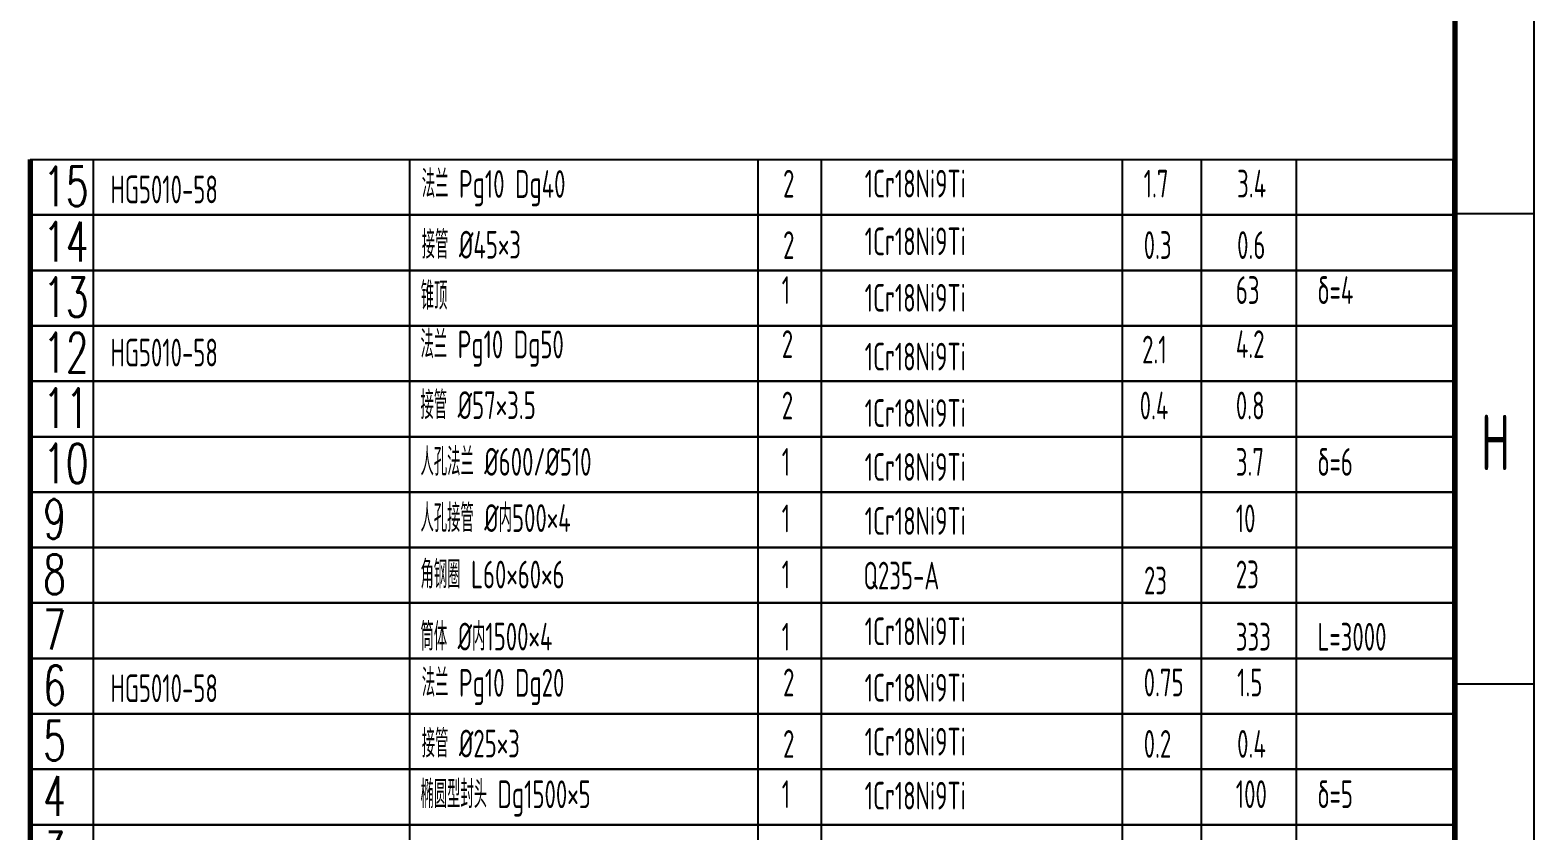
# Model space of a CAD drawing. Header units: millimetres. Extents: x -3150 to 3150, y -4455 to 4455.
# Drawn here: x 300 to 3150, y -2952 to -1435 of the extents above; entities that cross this region are included whole.
import ezdxf

# ---------------------------------------------------------------- set-up
doc = ezdxf.new("R2010")
doc.units = ezdxf.units.MM
doc.linetypes.add('EB_DASH', pattern=[6, 3, -3])
doc.linetypes.add('EB_DASHDOT', pattern=[39, 30, -3, 3, -3])
doc.layers.add('CAXA0', color=7, linetype='Continuous', lineweight=70)
doc.styles.add('UserTxtStyle1', font='isocp.shx', dxfattribs={"width": 0.667, "bigfont": 'gbcbig.shx'})
doc.styles.add('UserTxtStyle8', font='txt', dxfattribs={"width": 0.667, "bigfont": 'gbcbig.shx'})

# ---------------------------------------------------------------- blocks, each defined once
blk = doc.blocks.new('CAXBLOCK1', base_point=(3000, -4305))
at = {"layer": 'CAXA0', "color": 0, "linetype": 'Continuous', "lineweight": 25}
for p, q in [((3150, 4455), (3150, -4455)), ((3000, -1782), (3150, -1782)), ((3000, -2673), (3150, -2673))]:
    blk.add_line(p, q, dxfattribs=at)
at = {"layer": 'CAXA0', "color": 0, "linetype": 'Continuous', "lineweight": 70}
blk.add_line((3000, 4305), (3000, -4305), dxfattribs=at)
at = {"layer": 'CAXA0', "color": 0, "linetype": 'Continuous', "lineweight": 25, "insert": (3050, -2163.3), "char_height": 105, "attachment_point": 1, "style": 'UserTxtStyle1'}
blk.add_mtext('H', dxfattribs=at)
blk = doc.blocks.new('CAXBLOCK54')
at = {"layer": 'CAXA0', "color": 0, "linetype": 'Continuous', "lineweight": 25, "insert": (325, -2953.3), "char_height": 75, "attachment_point": 1, "style": 'UserTxtStyle8'}
blk.add_mtext('3', dxfattribs=at)
blk = doc.blocks.new('CAXBLOCK53', base_point=(3000, -3045))
at = {"layer": 'CAXA0', "color": 0, "linetype": 'Continuous', "lineweight": 70}
for p, q in [((300, -2940), (300, -3045)), ((3000, -3045), (3000, -2940))]:
    blk.add_line(p, q, dxfattribs=at)
at = {"layer": 'CAXA0', "color": 0, "linetype": 'Continuous', "lineweight": 25}
for p, q in [((300, -2940), (3000, -2940)), ((420, -3045), (420, -2940)), ((1020, -3045), (1020, -2940)), ((1680, -3045), (1680, -2940)), ((1800, -3045), (1800, -2940)), ((2370, -3045), (2370, -2940)), ((2520, -3045), (2520, -2940)), ((2700, -3045), (2700, -2940)), ((3000, -3045), (3000, -2940)), ((3000, -3045), (300, -3045))]:
    blk.add_line(p, q, dxfattribs=at)
at = {"layer": 'CAXA0', "linetype": 'EB_DASHDOT', "lineweight": 25}
blk.add_blockref('CAXBLOCK54', (0, 0), dxfattribs=at)
blk = doc.blocks.new('CAXBLOCK64')
at = {"layer": 'CAXA0', "color": 0, "linetype": 'Continuous', "lineweight": 25, "insert": (325, -2848.3), "char_height": 75, "attachment_point": 1, "style": 'UserTxtStyle8'}
blk.add_mtext('4', dxfattribs=at)
blk = doc.blocks.new('CAXBLOCK63', base_point=(3000, -2940))
at = {"layer": 'CAXA0', "color": 0, "linetype": 'Continuous', "lineweight": 70}
for p, q in [((300, -2835), (300, -2940)), ((3000, -2940), (3000, -2835))]:
    blk.add_line(p, q, dxfattribs=at)
at = {"layer": 'CAXA0', "color": 0, "linetype": 'Continuous', "lineweight": 25}
for p, q in [((300, -2835), (3000, -2835)), ((420, -2940), (420, -2835)), ((1020, -2940), (1020, -2835)), ((1680, -2940), (1680, -2835)), ((1800, -2940), (1800, -2835)), ((2370, -2940), (2370, -2835)), ((2520, -2940), (2520, -2835)), ((2700, -2940), (2700, -2835)), ((3000, -2940), (3000, -2835)), ((3000, -2940), (300, -2940))]:
    blk.add_line(p, q, dxfattribs=at)
at = {"layer": 'CAXA0', "linetype": 'EB_DASHDOT', "lineweight": 25}
blk.add_blockref('CAXBLOCK64', (0, 0), dxfattribs=at)
blk = doc.blocks.new('CAXBLOCK95')
at = {"layer": 'CAXA0', "color": 0, "linetype": 'Continuous', "lineweight": 25, "insert": (325, -2743.3), "char_height": 75, "attachment_point": 1, "style": 'UserTxtStyle8'}
blk.add_mtext('5', dxfattribs=at)
blk = doc.blocks.new('CAXBLOCK94', base_point=(3000, -2835))
at = {"layer": 'CAXA0', "color": 0, "linetype": 'Continuous', "lineweight": 70}
for p, q in [((300, -2730), (300, -2835)), ((3000, -2835), (3000, -2730))]:
    blk.add_line(p, q, dxfattribs=at)
at = {"layer": 'CAXA0', "color": 0, "linetype": 'Continuous', "lineweight": 25}
for p, q in [((300, -2730), (3000, -2730)), ((420, -2835), (420, -2730)), ((1020, -2835), (1020, -2730)), ((1680, -2835), (1680, -2730)), ((1800, -2835), (1800, -2730)), ((2370, -2835), (2370, -2730)), ((2520, -2835), (2520, -2730)), ((2700, -2835), (2700, -2730)), ((3000, -2835), (3000, -2730)), ((3000, -2835), (300, -2835))]:
    blk.add_line(p, q, dxfattribs=at)
at = {"layer": 'CAXA0', "linetype": 'EB_DASHDOT', "lineweight": 25}
blk.add_blockref('CAXBLOCK95', (0, 0), dxfattribs=at)
blk = doc.blocks.new('CAXBLOCK110')
at = {"layer": 'CAXA0', "color": 0, "linetype": 'Continuous', "lineweight": 25, "insert": (325, -2533.3), "char_height": 75, "attachment_point": 1, "style": 'UserTxtStyle8'}
blk.add_mtext('7', dxfattribs=at)
blk = doc.blocks.new('CAXBLOCK109', base_point=(3000, -2625))
at = {"layer": 'CAXA0', "color": 0, "linetype": 'Continuous', "lineweight": 70}
for p, q in [((300, -2520), (300, -2625)), ((3000, -2625), (3000, -2520))]:
    blk.add_line(p, q, dxfattribs=at)
at = {"layer": 'CAXA0', "color": 0, "linetype": 'Continuous', "lineweight": 25}
for p, q in [((300, -2520), (3000, -2520)), ((420, -2625), (420, -2520)), ((1020, -2625), (1020, -2520)), ((1680, -2625), (1680, -2520)), ((1800, -2625), (1800, -2520)), ((2370, -2625), (2370, -2520)), ((2520, -2625), (2520, -2520)), ((2700, -2625), (2700, -2520)), ((3000, -2625), (3000, -2520)), ((3000, -2625), (300, -2625))]:
    blk.add_line(p, q, dxfattribs=at)
at = {"layer": 'CAXA0', "linetype": 'EB_DASHDOT', "lineweight": 25}
blk.add_blockref('CAXBLOCK110', (0, 0), dxfattribs=at)
blk = doc.blocks.new('CAXBLOCK120')
at = {"layer": 'CAXA0', "color": 0, "linetype": 'Continuous', "lineweight": 25, "insert": (325, -2638.3), "char_height": 75, "attachment_point": 1, "style": 'UserTxtStyle8'}
blk.add_mtext('6', dxfattribs=at)
blk = doc.blocks.new('CAXBLOCK119', base_point=(3000, -2730))
at = {"layer": 'CAXA0', "color": 0, "linetype": 'Continuous', "lineweight": 70}
for p, q in [((300, -2625), (300, -2730)), ((3000, -2730), (3000, -2625))]:
    blk.add_line(p, q, dxfattribs=at)
at = {"layer": 'CAXA0', "color": 0, "linetype": 'Continuous', "lineweight": 25}
for p, q in [((300, -2625), (3000, -2625)), ((420, -2730), (420, -2625)), ((1020, -2730), (1020, -2625)), ((1680, -2730), (1680, -2625)), ((1800, -2730), (1800, -2625)), ((2370, -2730), (2370, -2625)), ((2520, -2730), (2520, -2625)), ((2700, -2730), (2700, -2625)), ((3000, -2730), (3000, -2625)), ((3000, -2730), (300, -2730))]:
    blk.add_line(p, q, dxfattribs=at)
at = {"layer": 'CAXA0', "linetype": 'EB_DASHDOT', "lineweight": 25}
blk.add_blockref('CAXBLOCK120', (0, 0), dxfattribs=at)
blk = doc.blocks.new('CAXBLOCK142')
at = {"layer": 'CAXA0', "color": 0, "linetype": 'Continuous', "lineweight": 25, "insert": (325, -2323.3), "char_height": 75, "attachment_point": 1, "style": 'UserTxtStyle8'}
blk.add_mtext('9', dxfattribs=at)
blk = doc.blocks.new('CAXBLOCK141', base_point=(3000, -2415))
at = {"layer": 'CAXA0', "color": 0, "linetype": 'Continuous', "lineweight": 70}
for p, q in [((300, -2310), (300, -2415)), ((3000, -2415), (3000, -2310))]:
    blk.add_line(p, q, dxfattribs=at)
at = {"layer": 'CAXA0', "color": 0, "linetype": 'Continuous', "lineweight": 25}
for p, q in [((300, -2310), (3000, -2310)), ((420, -2415), (420, -2310)), ((1020, -2415), (1020, -2310)), ((1680, -2415), (1680, -2310)), ((1800, -2415), (1800, -2310)), ((2370, -2415), (2370, -2310)), ((2520, -2415), (2520, -2310)), ((2700, -2415), (2700, -2310)), ((3000, -2415), (3000, -2310)), ((3000, -2415), (300, -2415))]:
    blk.add_line(p, q, dxfattribs=at)
at = {"layer": 'CAXA0', "linetype": 'EB_DASHDOT', "lineweight": 25}
blk.add_blockref('CAXBLOCK142', (0, 0), dxfattribs=at)
blk = doc.blocks.new('CAXBLOCK152')
at = {"layer": 'CAXA0', "color": 0, "linetype": 'Continuous', "lineweight": 25, "insert": (325, -2218.3), "char_height": 75, "attachment_point": 1, "style": 'UserTxtStyle8'}
blk.add_mtext('10', dxfattribs=at)
blk = doc.blocks.new('CAXBLOCK151', base_point=(3000, -2310))
at = {"layer": 'CAXA0', "color": 0, "linetype": 'Continuous', "lineweight": 70}
for p, q in [((300, -2205), (300, -2310)), ((3000, -2310), (3000, -2205))]:
    blk.add_line(p, q, dxfattribs=at)
at = {"layer": 'CAXA0', "color": 0, "linetype": 'Continuous', "lineweight": 25}
for p, q in [((300, -2205), (3000, -2205)), ((420, -2310), (420, -2205)), ((1020, -2310), (1020, -2205)), ((1680, -2310), (1680, -2205)), ((1800, -2310), (1800, -2205)), ((2370, -2310), (2370, -2205)), ((2520, -2310), (2520, -2205)), ((2700, -2310), (2700, -2205)), ((3000, -2310), (3000, -2205)), ((3000, -2310), (300, -2310))]:
    blk.add_line(p, q, dxfattribs=at)
at = {"layer": 'CAXA0', "linetype": 'EB_DASHDOT', "lineweight": 25}
blk.add_blockref('CAXBLOCK152', (0, 0), dxfattribs=at)
blk = doc.blocks.new('CAXBLOCK162')
at = {"layer": 'CAXA0', "color": 0, "linetype": 'Continuous', "lineweight": 25, "insert": (325, -2113.3), "char_height": 75, "attachment_point": 1, "style": 'UserTxtStyle8'}
blk.add_mtext('11', dxfattribs=at)
blk = doc.blocks.new('CAXBLOCK161', base_point=(3000, -2205))
at = {"layer": 'CAXA0', "color": 0, "linetype": 'Continuous', "lineweight": 70}
for p, q in [((300, -2100), (300, -2205)), ((3000, -2205), (3000, -2100))]:
    blk.add_line(p, q, dxfattribs=at)
at = {"layer": 'CAXA0', "color": 0, "linetype": 'Continuous', "lineweight": 25}
for p, q in [((300, -2100), (3000, -2100)), ((420, -2205), (420, -2100)), ((1020, -2205), (1020, -2100)), ((1680, -2205), (1680, -2100)), ((1800, -2205), (1800, -2100)), ((2370, -2205), (2370, -2100)), ((2520, -2205), (2520, -2100)), ((2700, -2205), (2700, -2100)), ((3000, -2205), (3000, -2100)), ((3000, -2205), (300, -2205))]:
    blk.add_line(p, q, dxfattribs=at)
at = {"layer": 'CAXA0', "linetype": 'EB_DASHDOT', "lineweight": 25}
blk.add_blockref('CAXBLOCK162', (0, 0), dxfattribs=at)
blk = doc.blocks.new('CAXBLOCK172')
at = {"layer": 'CAXA0', "color": 0, "linetype": 'Continuous', "lineweight": 25, "insert": (325, -2008.3), "char_height": 75, "attachment_point": 1, "style": 'UserTxtStyle8'}
blk.add_mtext('12', dxfattribs=at)
blk = doc.blocks.new('CAXBLOCK171', base_point=(3000, -2100))
at = {"layer": 'CAXA0', "color": 0, "linetype": 'Continuous', "lineweight": 70}
for p, q in [((300, -1995), (300, -2100)), ((3000, -2100), (3000, -1995))]:
    blk.add_line(p, q, dxfattribs=at)
at = {"layer": 'CAXA0', "color": 0, "linetype": 'Continuous', "lineweight": 25}
for p, q in [((300, -1995), (3000, -1995)), ((420, -2100), (420, -1995)), ((1020, -2100), (1020, -1995)), ((1680, -2100), (1680, -1995)), ((1800, -2100), (1800, -1995)), ((2370, -2100), (2370, -1995)), ((2520, -2100), (2520, -1995)), ((2700, -2100), (2700, -1995)), ((3000, -2100), (3000, -1995)), ((3000, -2100), (300, -2100))]:
    blk.add_line(p, q, dxfattribs=at)
at = {"layer": 'CAXA0', "linetype": 'EB_DASHDOT', "lineweight": 25}
blk.add_blockref('CAXBLOCK172', (0, 0), dxfattribs=at)
blk = doc.blocks.new('CAXBLOCK182')
at = {"layer": 'CAXA0', "color": 0, "linetype": 'Continuous', "lineweight": 25, "insert": (325, -1903.3), "char_height": 75, "attachment_point": 1, "style": 'UserTxtStyle8'}
blk.add_mtext('13', dxfattribs=at)
blk = doc.blocks.new('CAXBLOCK181', base_point=(3000, -1995))
at = {"layer": 'CAXA0', "color": 0, "linetype": 'Continuous', "lineweight": 70}
for p, q in [((300, -1890), (300, -1995)), ((3000, -1995), (3000, -1890))]:
    blk.add_line(p, q, dxfattribs=at)
at = {"layer": 'CAXA0', "color": 0, "linetype": 'Continuous', "lineweight": 25}
for p, q in [((300, -1890), (3000, -1890)), ((420, -1995), (420, -1890)), ((1020, -1995), (1020, -1890)), ((1680, -1995), (1680, -1890)), ((1800, -1995), (1800, -1890)), ((2370, -1995), (2370, -1890)), ((2520, -1995), (2520, -1890)), ((2700, -1995), (2700, -1890)), ((3000, -1995), (3000, -1890)), ((3000, -1995), (300, -1995))]:
    blk.add_line(p, q, dxfattribs=at)
at = {"layer": 'CAXA0', "linetype": 'EB_DASHDOT', "lineweight": 25}
blk.add_blockref('CAXBLOCK182', (0, 0), dxfattribs=at)
blk = doc.blocks.new('CAXBLOCK192')
at = {"layer": 'CAXA0', "color": 0, "linetype": 'Continuous', "lineweight": 25, "insert": (325, -1798.3), "char_height": 75, "attachment_point": 1, "style": 'UserTxtStyle8'}
blk.add_mtext('14', dxfattribs=at)
blk = doc.blocks.new('CAXBLOCK191', base_point=(3000, -1890))
at = {"layer": 'CAXA0', "color": 0, "linetype": 'Continuous', "lineweight": 70}
for p, q in [((300, -1785), (300, -1890)), ((3000, -1890), (3000, -1785))]:
    blk.add_line(p, q, dxfattribs=at)
at = {"layer": 'CAXA0', "color": 0, "linetype": 'Continuous', "lineweight": 25}
for p, q in [((300, -1785), (3000, -1785)), ((420, -1890), (420, -1785)), ((1020, -1890), (1020, -1785)), ((1680, -1890), (1680, -1785)), ((1800, -1890), (1800, -1785)), ((2370, -1890), (2370, -1785)), ((2520, -1890), (2520, -1785)), ((2700, -1890), (2700, -1785)), ((3000, -1890), (3000, -1785)), ((3000, -1890), (300, -1890))]:
    blk.add_line(p, q, dxfattribs=at)
at = {"layer": 'CAXA0', "linetype": 'EB_DASHDOT', "lineweight": 25}
blk.add_blockref('CAXBLOCK192', (0, 0), dxfattribs=at)
blk = doc.blocks.new('CAXBLOCK202')
at = {"layer": 'CAXA0', "color": 0, "linetype": 'Continuous', "lineweight": 25, "insert": (325, -1693.3), "char_height": 75, "attachment_point": 1, "style": 'UserTxtStyle8'}
blk.add_mtext('15', dxfattribs=at)
blk = doc.blocks.new('CAXBLOCK201', base_point=(3000, -1785))
at = {"layer": 'CAXA0', "color": 0, "linetype": 'Continuous', "lineweight": 70}
for p, q in [((300, -1680), (300, -1785)), ((3000, -1785), (3000, -1680))]:
    blk.add_line(p, q, dxfattribs=at)
at = {"layer": 'CAXA0', "color": 0, "linetype": 'Continuous', "lineweight": 25}
for p, q in [((300, -1680), (3000, -1680)), ((420, -1785), (420, -1680)), ((1020, -1785), (1020, -1680)), ((1680, -1785), (1680, -1680)), ((1800, -1785), (1800, -1680)), ((2370, -1785), (2370, -1680)), ((2520, -1785), (2520, -1680)), ((2700, -1785), (2700, -1680)), ((3000, -1785), (3000, -1680)), ((3000, -1785), (300, -1785))]:
    blk.add_line(p, q, dxfattribs=at)
at = {"layer": 'CAXA0', "linetype": 'EB_DASHDOT', "lineweight": 25}
blk.add_blockref('CAXBLOCK202', (0, 0), dxfattribs=at)
blk = doc.blocks.new('CAXBLOCK212')
at = {"layer": 'CAXA0', "color": 0, "linetype": 'Continuous', "lineweight": 25, "insert": (325, -2428.3), "char_height": 75, "attachment_point": 1, "style": 'UserTxtStyle8'}
blk.add_mtext('8', dxfattribs=at)
blk = doc.blocks.new('CAXBLOCK211', base_point=(3000, -2520))
at = {"layer": 'CAXA0', "color": 0, "linetype": 'Continuous', "lineweight": 70}
for p, q in [((300, -2415), (300, -2520)), ((3000, -2520), (3000, -2415))]:
    blk.add_line(p, q, dxfattribs=at)
at = {"layer": 'CAXA0', "color": 0, "linetype": 'Continuous', "lineweight": 25}
for p, q in [((300, -2415), (3000, -2415)), ((420, -2520), (420, -2415)), ((1020, -2520), (1020, -2415)), ((1680, -2520), (1680, -2415)), ((1800, -2520), (1800, -2415)), ((2370, -2520), (2370, -2415)), ((2520, -2520), (2520, -2415)), ((2700, -2520), (2700, -2415)), ((3000, -2520), (3000, -2415)), ((3000, -2520), (300, -2520))]:
    blk.add_line(p, q, dxfattribs=at)
at = {"layer": 'CAXA0', "linetype": 'EB_DASHDOT', "lineweight": 25}
blk.add_blockref('CAXBLOCK212', (0, 0), dxfattribs=at)

msp = doc.modelspace()

# ---------------------------------------------------------------- block references
at = {"layer": 'CAXA0', "linetype": 'Continuous', "lineweight": 70}
msp.add_blockref('CAXBLOCK1', (3000, -4305), dxfattribs=at)
at = {"layer": 'CAXA0', "linetype": 'EB_DASH', "lineweight": 25}
for name, p in [('CAXBLOCK201', (3000, -1785)), ('CAXBLOCK191', (3000, -1890))]:
    msp.add_blockref(name, p, dxfattribs=at)
at = {"layer": 'CAXA0', "linetype": 'EB_DASHDOT', "lineweight": 25}
for name, p in [('CAXBLOCK181', (3000, -1995)), ('CAXBLOCK171', (3000, -2100)), ('CAXBLOCK161', (3000, -2205)), ('CAXBLOCK151', (3000, -2310)), ('CAXBLOCK141', (3000, -2415)), ('CAXBLOCK211', (3000, -2520)), ('CAXBLOCK109', (3000, -2625)), ('CAXBLOCK119', (3000, -2730)), ('CAXBLOCK94', (3000, -2835)), ('CAXBLOCK63', (3000, -2940)), ('CAXBLOCK53', (3000, -3045))]:
    msp.add_blockref(name, p, dxfattribs=at)

# ---------------------------------------------------------------- texts
at = {"layer": 'CAXA0', "linetype": 'Continuous', "lineweight": 25, "char_height": 52.5, "attachment_point": 1, "style": 'UserTxtStyle1'}
for s, insert in [('法兰 Pg10 Dg40', (1042.399, -1700.169)), ('2', (1727.055, -1699.528)), ('1Cr18Ni9Ti', (1881.743, -1699.528)), ('1.7', (2410.411, -1699.528)), ('3.4', (2587.508, -1699.528)), ('HG5010-58', (452.227, -1710.382)), ('接管 {%%C}45×3', (1042.399, -1815.172)), ('2', (1727.055, -1815.843)), ('1Cr18Ni9Ti', (1881.743, -1808.824)), ('0.3', (2410.411, -1815.843)), ('0.6', (2587.508, -1815.843)), ('锥顶 ', (1040.383, -1911.98)), ('1', (1724.619, -1901.103)), ('63', (2585.072, -1901.103)), ('δ=4', (2739.76, -1901.103)), ('1Cr18Ni9Ti', (1881.743, -1915.679)), ('HG5010-58', (452.227, -2019.428)), ('法兰 Pg10 Dg50', (1039.963, -2004.102)), ('2', (1724.619, -2003.461)), ('2.1', (2407.485, -2013.845)), ('4.2', (2585.072, -2003.461)), ('1Cr18Ni9Ti', (1881.743, -2027.181)), ('接管 {%%C}57×3.5', (1039.963, -2119.105)), ('2', (1724.619, -2119.777)), ('1Cr18Ni9Ti', (1881.743, -2134.037)), ('0.4', (2402.836, -2119.777)), ('0.8', (2585.072, -2119.777)), ('人孔法兰 {%%C}600/{%%C}510', (1039.963, -2226.38)), ('1', (1724.619, -2226.614)), ('1Cr18Ni9Ti', (1881.743, -2236.246)), ('3.7', (2585.072, -2226.614)), ('δ=6', (2739.76, -2226.614)), ('人孔接管 {%%C}内500×4', (1039.963, -2332.953)), ('1', (1724.619, -2333.625)), ('10', (2585.072, -2333.625)), ('1Cr18Ni9Ti', (1881.743, -2338.456)), ('角钢圈 L60×60×6', (1039.963, -2439.928)), ('1', (1724.619, -2439.724)), ('Q235-A', (1879.307, -2441.906)), ('23', (2585.072, -2439.724)), ('23', (2411.048, -2451.211)), ('筒体 {%%C}内1500×4', (1039.963, -2557.525)), ('1', (1724.619, -2557.759)), ('1Cr18Ni9Ti', (1881.743, -2547.522)), ('333', (2585.072, -2557.759)), ('L=3000', (2739.76, -2557.759)), ('法兰 Pg10 Dg20', (1042.399, -2645.07)), ('2', (1727.055, -2644.429)), ('0.75', (2410.411, -2644.429)), ('1.5', (2587.508, -2644.429)), ('HG5010-58', (452.227, -2655.284)), ('1Cr18Ni9Ti', (1881.743, -2654.377)), ('接管 {%%C}25×3', (1042.399, -2760.073)), ('2', (1727.055, -2760.745)), ('1Cr18Ni9Ti', (1881.743, -2756.587)), ('0.2', (2410.411, -2760.745)), ('0.4', (2587.508, -2760.745)), ('椭圆型封头 Dg1500×5', (1039.963, -2856.168)), ('1', (1724.619, -2855.965)), ('1Cr18Ni9Ti', (1881.743, -2858.797)), ('100', (2585.072, -2855.965)), ('δ=5', (2739.76, -2855.965))]:
    msp.add_mtext(s, dxfattribs=dict(at, insert=insert))

doc.saveas('drawing.dxf')
